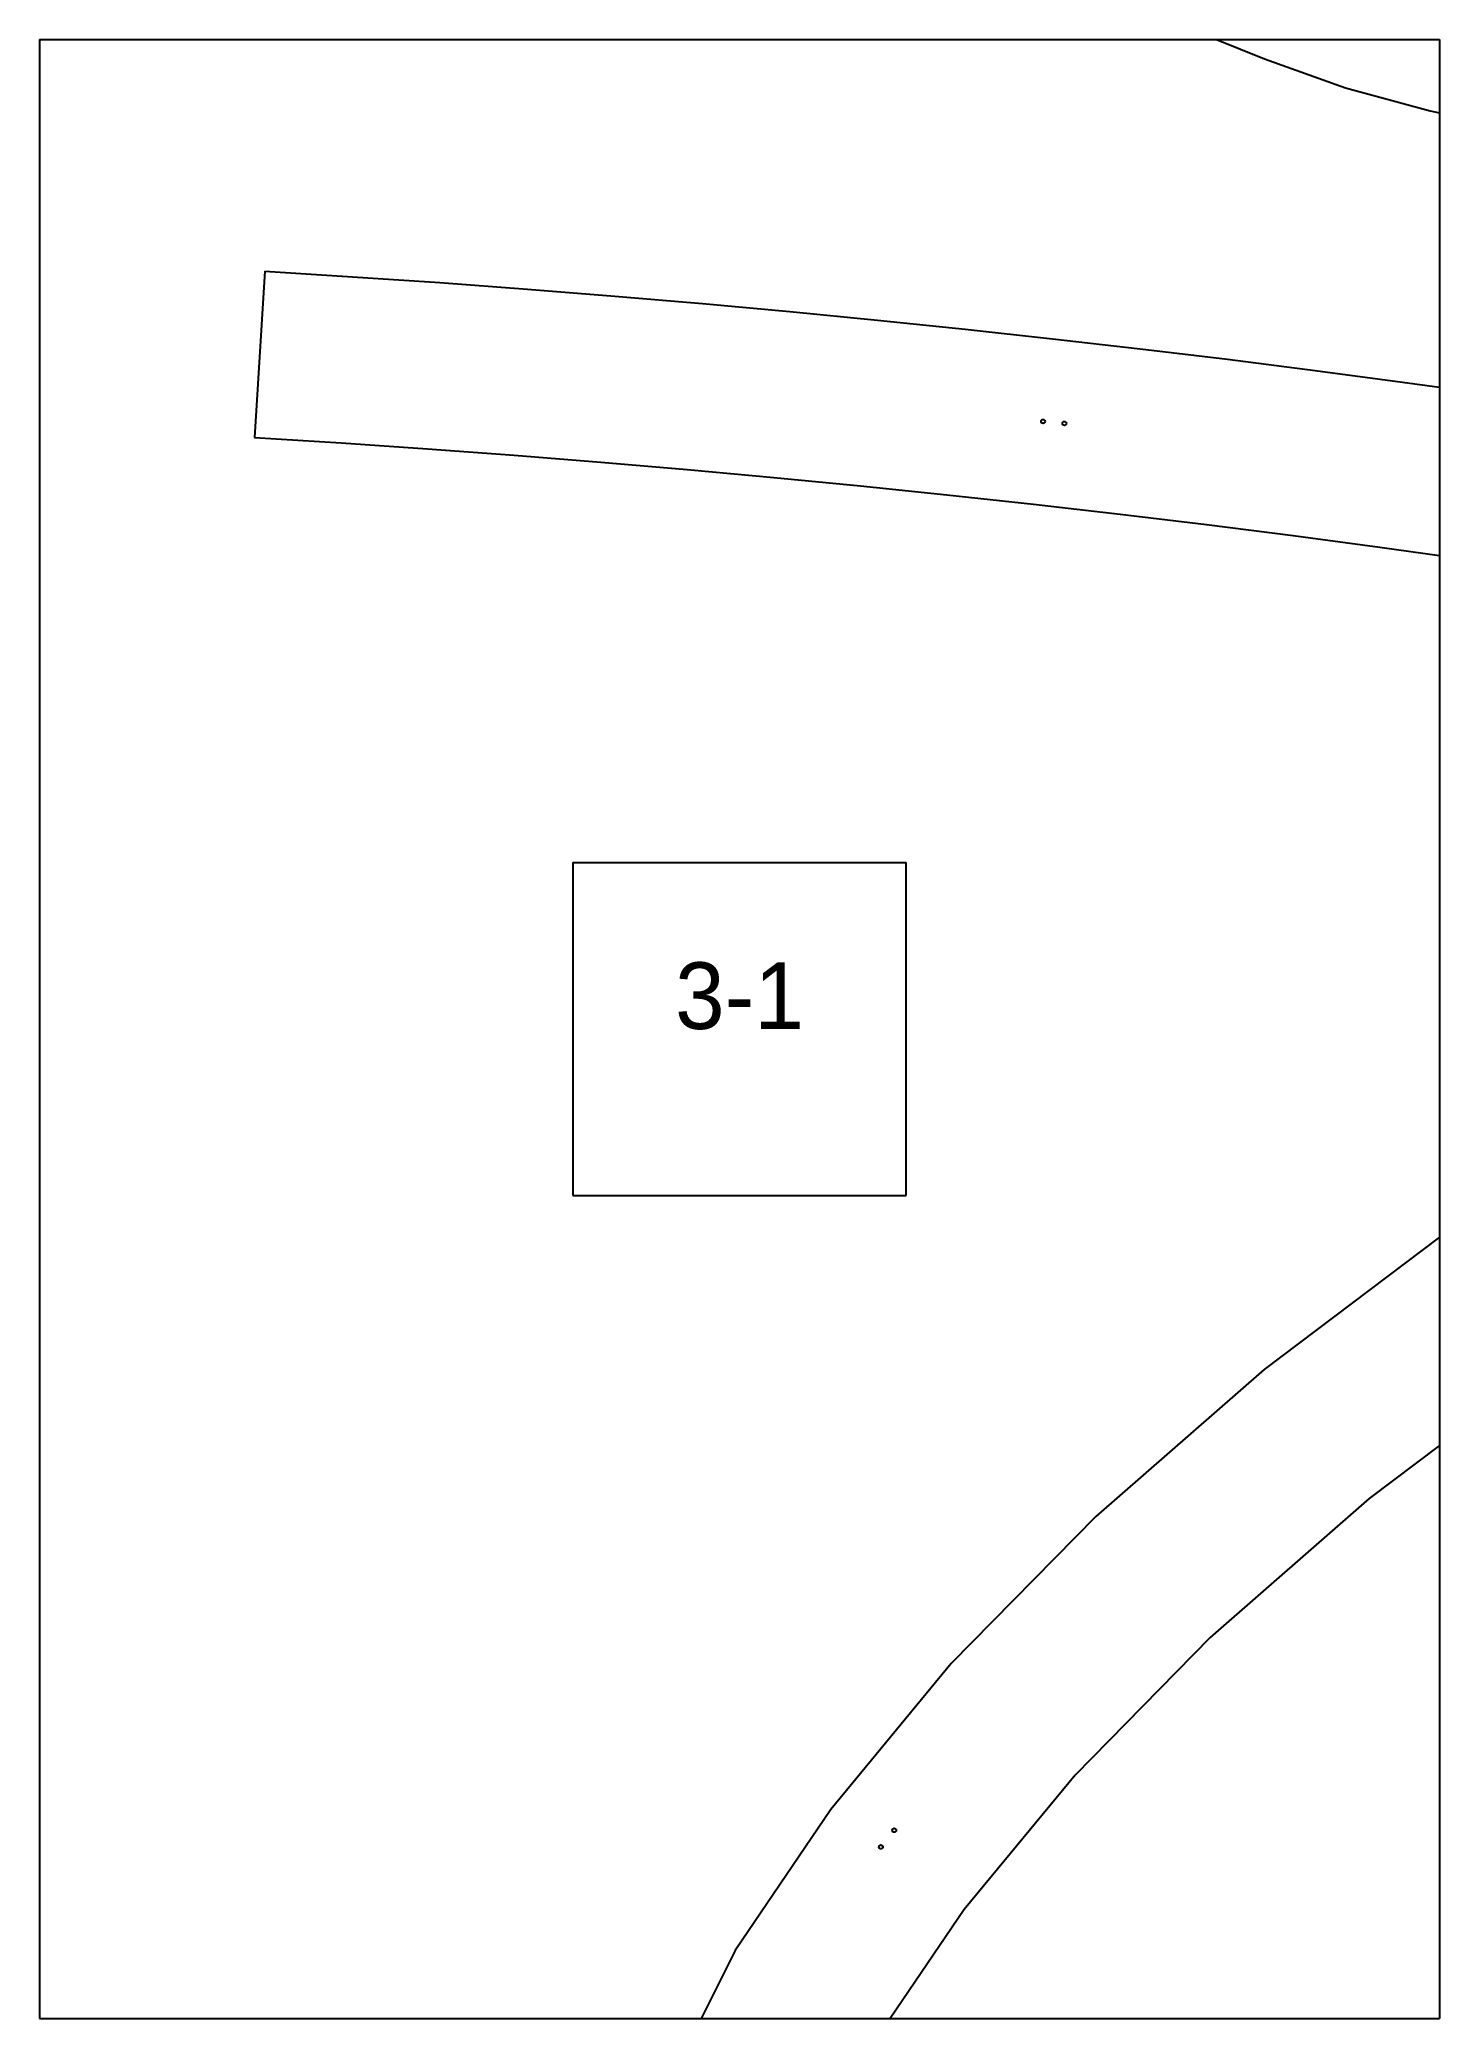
# Paper-space layout 'Plan 3-1' of a CAD drawing. Header units: metres, sheet in millimetres. Extents: x 0 to 210, y 0 to 297.
# The model-space entities are those that its viewports show. They can reach past a viewport. Long polylines and large blocks are cut down to what shows.
import ezdxf
from ezdxf.enums import TextEntityAlignment as Align

# ---------------------------------------------------------------- set-up
doc = ezdxf.new("R2010")
doc.units = ezdxf.units.M
for name, color, linetype in [('default', 7, 'Continuous'), ('mcircles', 7, 'Continuous'), ('TEXTLAYER', 7, 'Continuous'), ('VIEWPORTS', 7, 'Continuous')]:
    doc.layers.add(name, color=color, linetype=linetype)

msp = doc.modelspace()

# ---------------------------------------------------------------- linework, layer by layer
at = {"color": 9}
for p, q in [((0, -297), (0, -594)), ((210, -297), (210, -594)), ((210, -297), (210, -594)), ((0, -594), (210, -594)), ((0, -594), (210, -594)), ((0, -594), (0, -891)), ((210, -594), (420, -594)), ((210, -594), (210, -891)), ((210, -594), (420, -594)), ((210, -594), (210, -891)), ((80, -717.5), (130, -717.5)), ((80, -717.5), (80, -767.5)), ((130, -767.5), (130, -717.5)), ((80, -767.5), (130, -767.5)), ((0, -891), (210, -891)), ((0, -891), (210, -891)), ((0, -891), (0, -1188)), ((210, -891), (420, -891)), ((210, -891), (210, -1188)), ((210, -891), (420, -891)), ((210, -891), (210, -1188))]:
    msp.add_line(p, q, dxfattribs=at)
at = {"layer": 'default', "color": 7, "linetype": 'Continuous'}
for p, q in [((171.93, -592.15), (183.76, -596.89)), ((183.76, -596.89), (195.92, -601.22)), ((195.92, -601.22), (208.59, -604.69)), ((208.59, -604.69), (220.84, -607.43)), ((33.8, -628.77), (32.24, -653.72)), ((33.8, -628.77), (46.93, -629.59)), ((46.93, -629.59), (60.06, -630.48)), ((60.06, -630.48), (73.18, -631.45)), ((73.18, -631.45), (86.31, -632.5)), ((86.31, -632.5), (99.44, -633.63)), ((99.44, -633.63), (112.57, -634.83)), ((112.57, -634.83), (125.7, -636.11)), ((125.7, -636.11), (138.83, -637.46)), ((138.83, -637.46), (151.96, -638.89)), ((151.96, -638.89), (165.09, -640.41)), ((165.09, -640.41), (178.22, -641.99)), ((178.22, -641.99), (191.35, -643.66)), ((191.35, -643.66), (204.48, -645.41)), ((204.48, -645.41), (217.61, -647.23)), ((32.24, -653.72), (45.23, -654.53)), ((45.23, -654.53), (58.21, -655.42)), ((58.21, -655.42), (71.2, -656.37)), ((71.2, -656.37), (84.18, -657.41)), ((84.18, -657.41), (97.17, -658.52)), ((97.17, -658.52), (110.15, -659.71)), ((110.15, -659.71), (123.13, -660.97)), ((123.13, -660.97), (136.12, -662.31)), ((136.12, -662.31), (149.1, -663.73)), ((149.1, -663.73), (162.09, -665.22)), ((162.09, -665.22), (175.07, -666.8)), ((175.07, -666.8), (188.05, -668.44)), ((188.05, -668.44), (201.04, -670.17)), ((201.04, -670.17), (214.02, -671.97)), ((212.41, -771.93), (183.69, -793.59)), ((226.76, -792.4), (199.45, -812.99)), ((183.69, -793.59), (158.45, -815.65)), ((199.45, -812.99), (175.61, -833.83)), ((158.45, -815.65), (136.76, -837.74)), ((175.61, -833.83), (155.34, -854.47)), ((136.76, -837.74), (118.7, -859.65)), ((155.34, -854.47), (138.71, -874.64)), ((118.7, -859.65), (104.34, -880.82)), ((138.71, -874.64), (125.9, -893.47)), ((104.34, -880.82), (93.84, -901.78))]:
    msp.add_line(p, q, dxfattribs=at)
at = {"layer": 'mcircles', "color": 7, "linetype": 'Continuous'}
for centre in [(150.54, -651.31), (153.74, -651.61), (128.21, -862.76), (126.21, -865.26)]:
    msp.add_circle(centre, 0.3, dxfattribs=at)

# ---------------------------------------------------------------- texts
at = {"layer": 'TEXTLAYER', "color": 1}
msp.add_text('3-1', height=10, dxfattribs=at).set_placement((105, -742.5), align=Align.CENTER)

psp = doc.layouts.new('Plan 3-1')

# ---------------------------------------------------------------- viewports
at = {"layer": 'VIEWPORTS'}
psp.add_viewport(center=(105, 148.5), size=(210, 297), view_center_point=(105, -742.5), view_height=297, dxfattribs=at)

doc.saveas('drawing.dxf')
